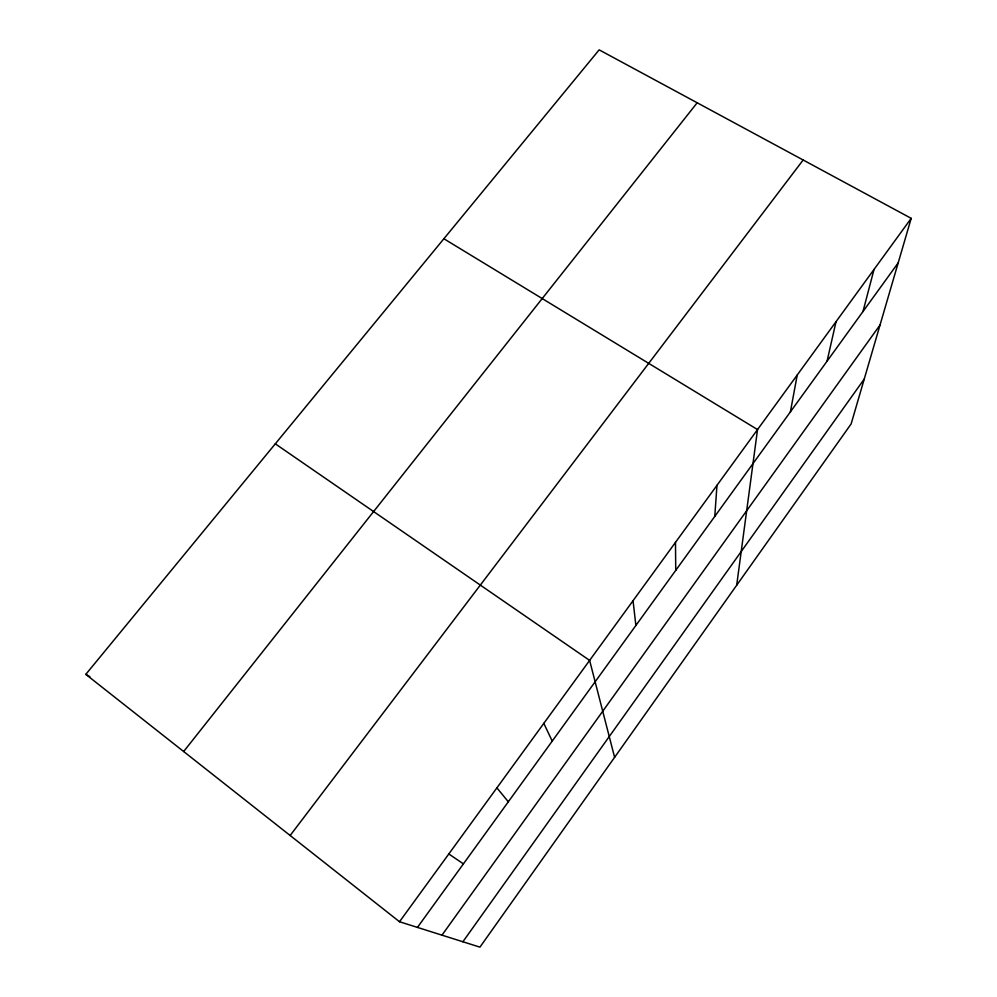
<?xml version="1.0" encoding="UTF-8"?>
<svg xmlns="http://www.w3.org/2000/svg" width="997" height="997" viewBox="0 0 997 997"><rect width="100%" height="100%" fill="white"/><g stroke="black" fill="none" stroke-linecap="round" stroke-linejoin="round"><path stroke-width="1.5" d="M714.774 516.396L716.968 485.34M736.696 585.227L757.533 429.57L443.877 238.744M790.409 411.848L797.214 375.034M827.074 361.163L836.034 321.67M862.991 311.513L874.02 269.452M911.196 218.343L851.126 423.937L479.931 947.15L399.51 921.739L85.804 674.358L599.16 49.85L911.196 218.343L399.51 921.739M462.882 941.766L864.237 379.047M441.97 935.161L880.039 324.985M417.444 927.409L898.197 262.859M290.152 835.498L803.146 160.006M183.66 751.526L697.177 102.778M85.804 674.358L89.855 676.651M448.8 853.968L463.406 863.863M275.297 443.827L589.626 660.4L614.601 757.321M496.892 787.867L508.32 801.775M543.814 723.361L552.226 741.095M633.045 600.705L635.874 625.468M675.48 542.368L675.742 570.346"/></g></svg>
